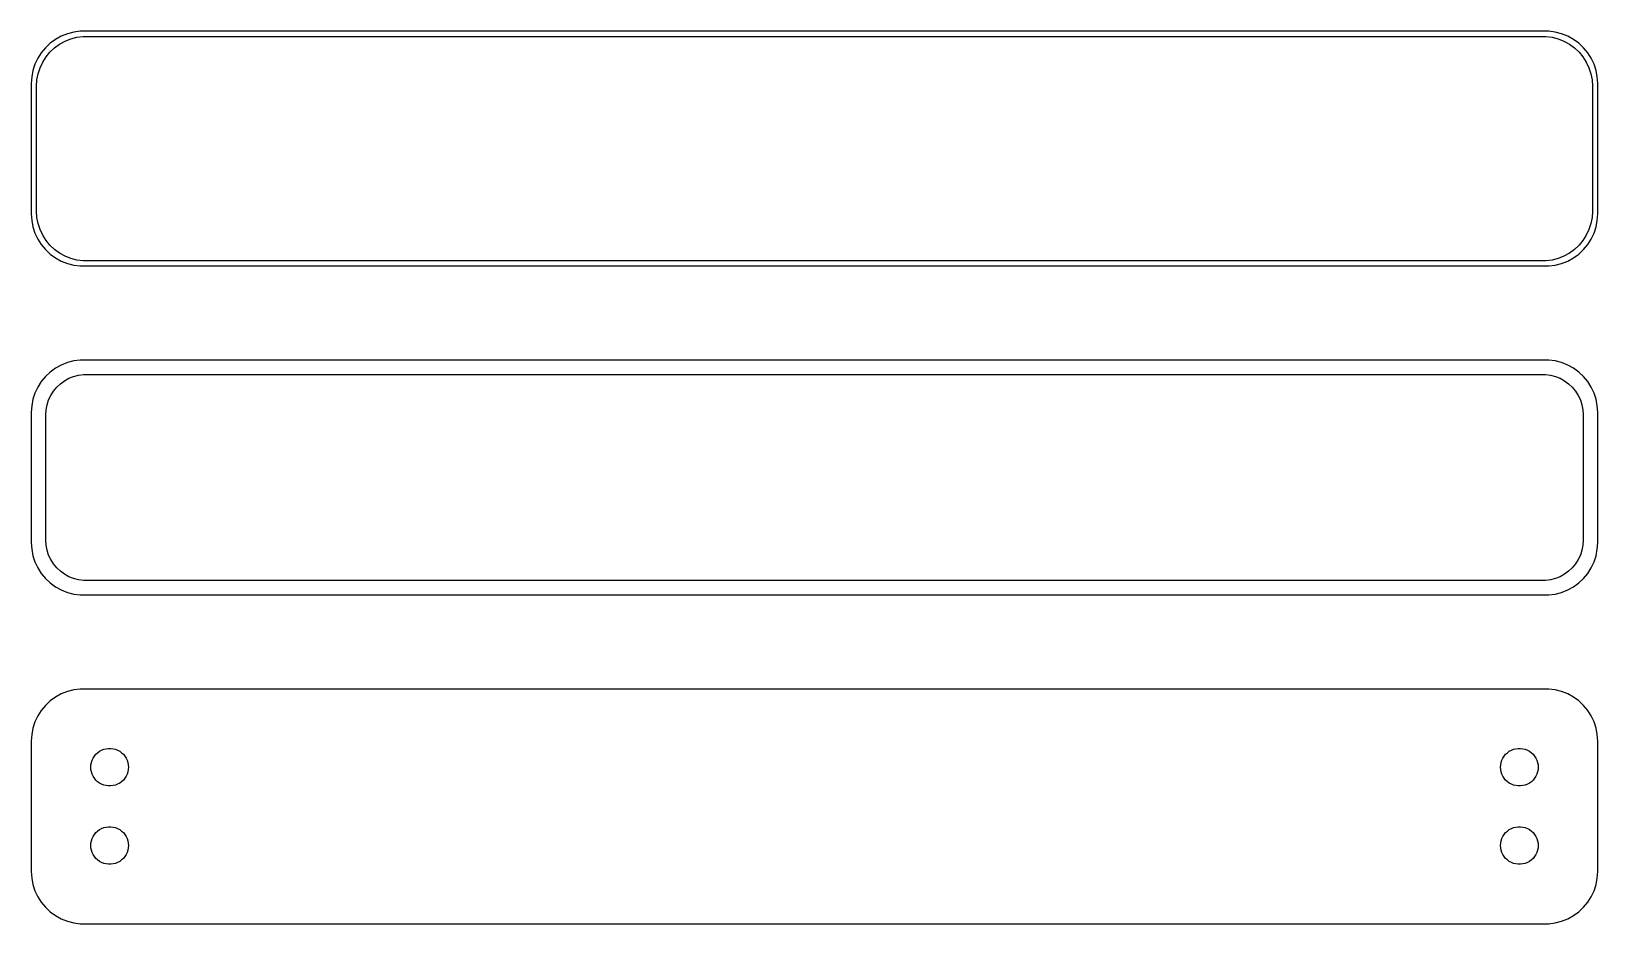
# Model space of a CAD drawing. Header units: metres. Extents: x -75 to 75, y 52 to 137.
import ezdxf

# ---------------------------------------------------------------- set-up
doc = ezdxf.new("R2010")
doc.units = ezdxf.units.M

msp = doc.modelspace()

# ---------------------------------------------------------------- linework, layer by layer
for p, q in [((-72.1289, 136.774), (-72.6791, 136.472)), ((-71.5451, 137.005), (-72.1289, 136.774)), ((-71.7724, 136.298), (-71.2178, 136.518)), ((-70.9369, 137.161), (-71.5451, 137.005)), ((-71.2178, 136.518), (-70.6401, 136.666)), ((-70.3139, 137.24), (-70.9369, 137.161)), ((-70.6401, 136.666), (-70.0482, 136.741)), ((70.3139, 137.24), (-70.3139, 137.24)), ((-70.0482, 136.741), (70.0482, 136.741)), ((70.0482, 136.741), (70.6401, 136.666)), ((70.9369, 137.161), (70.3139, 137.24)), ((70.6401, 136.666), (71.2178, 136.518)), ((71.5451, 137.005), (70.9369, 137.161)), ((71.2178, 136.518), (71.7724, 136.298)), ((72.1289, 136.774), (71.5451, 137.005)), ((72.6791, 136.472), (72.1289, 136.774)), ((-74.0451, 135.189), (-74.3815, 134.659)), ((-73.6448, 135.673), (-74.0451, 135.189)), ((-73.1871, 136.103), (-73.6448, 135.673)), ((-73.5928, 134.792), (-73.2126, 135.252)), ((-73.2126, 135.252), (-72.7778, 135.66)), ((-72.6791, 136.472), (-73.1871, 136.103)), ((-72.7778, 135.66), (-72.2952, 136.011)), ((-72.2952, 136.011), (-71.7724, 136.298)), ((71.7724, 136.298), (72.2952, 136.011)), ((72.2952, 136.011), (72.7778, 135.66)), ((73.1871, 136.103), (72.6791, 136.472)), ((72.7778, 135.66), (73.2126, 135.252)), ((73.6448, 135.673), (73.1871, 136.103)), ((73.2126, 135.252), (73.5928, 134.792)), ((74.0451, 135.189), (73.6448, 135.673)), ((74.3815, 134.659), (74.0451, 135.189)), ((-74.6489, 134.091), (-74.8429, 133.493)), ((-74.3815, 134.659), (-74.6489, 134.091)), ((-74.3508, 133.181), (-74.1664, 133.749)), ((-74.1664, 133.749), (-73.9125, 134.288)), ((-73.9125, 134.288), (-73.5928, 134.792)), ((73.5928, 134.792), (73.9125, 134.288)), ((73.9125, 134.288), (74.1664, 133.749)), ((74.1664, 133.749), (74.3508, 133.181)), ((74.6489, 134.091), (74.3815, 134.659)), ((74.8429, 133.493), (74.6489, 134.091)), ((-74.9606, 132.877), (-75, 132.25)), ((-75, 132.25), (-75, 119.75)), ((-74.8429, 133.493), (-74.9606, 132.877)), ((-74.5, 132), (-74.4625, 132.595)), ((-74.5, 120), (-74.5, 132)), ((-74.4625, 132.595), (-74.3508, 133.181)), ((74.3508, 133.181), (74.4625, 132.595)), ((74.4625, 132.595), (74.5, 132)), ((74.5, 132), (74.5, 120)), ((74.9606, 132.877), (74.8429, 133.493)), ((75, 132.25), (74.9606, 132.877)), ((75, 119.75), (75, 132.25)), ((-74.4625, 119.405), (-74.5, 120)), ((74.5, 120), (74.4625, 119.405)), ((-75, 119.75), (-74.9606, 119.123)), ((-74.9606, 119.123), (-74.8429, 118.507)), ((-74.8429, 118.507), (-74.6489, 117.909)), ((-74.3508, 118.819), (-74.4625, 119.405)), ((-74.1664, 118.251), (-74.3508, 118.819)), ((74.3508, 118.819), (74.1664, 118.251)), ((74.4625, 119.405), (74.3508, 118.819)), ((74.6489, 117.909), (74.8429, 118.507)), ((74.8429, 118.507), (74.9606, 119.123)), ((74.9606, 119.123), (75, 119.75)), ((-74.6489, 117.909), (-74.3815, 117.341)), ((-74.3815, 117.341), (-74.0451, 116.811)), ((-73.9125, 117.712), (-74.1664, 118.251)), ((-73.5928, 117.208), (-73.9125, 117.712)), ((-73.2126, 116.748), (-73.5928, 117.208)), ((73.5928, 117.208), (73.2126, 116.748)), ((73.9125, 117.712), (73.5928, 117.208)), ((74.1664, 118.251), (73.9125, 117.712)), ((74.0451, 116.811), (74.3815, 117.341)), ((74.3815, 117.341), (74.6489, 117.909)), ((-74.0451, 116.811), (-73.6448, 116.327)), ((-73.6448, 116.327), (-73.1871, 115.897)), ((-72.7778, 116.34), (-73.2126, 116.748)), ((-73.1871, 115.897), (-72.6791, 115.528)), ((-72.2952, 115.989), (-72.7778, 116.34)), ((-72.6791, 115.528), (-72.1289, 115.226)), ((-71.7724, 115.702), (-72.2952, 115.989)), ((-71.2178, 115.482), (-71.7724, 115.702)), ((71.7724, 115.702), (71.2178, 115.482)), ((72.2952, 115.989), (71.7724, 115.702)), ((72.1289, 115.226), (72.6791, 115.528)), ((72.7778, 116.34), (72.2952, 115.989)), ((72.6791, 115.528), (73.1871, 115.897)), ((73.2126, 116.748), (72.7778, 116.34)), ((73.1871, 115.897), (73.6448, 116.327)), ((73.6448, 116.327), (74.0451, 116.811)), ((-72.1289, 115.226), (-71.5451, 114.995)), ((-71.5451, 114.995), (-70.9369, 114.839)), ((-70.6401, 115.334), (-71.2178, 115.482)), ((-70.9369, 114.839), (-70.3139, 114.76)), ((-70.0482, 115.259), (-70.6401, 115.334)), ((-70.3139, 114.76), (70.3139, 114.76)), ((70.0482, 115.259), (-70.0482, 115.259)), ((70.6401, 115.334), (70.0482, 115.259)), ((70.3139, 114.76), (70.9369, 114.839)), ((71.2178, 115.482), (70.6401, 115.334)), ((70.9369, 114.839), (71.5451, 114.995)), ((71.5451, 114.995), (72.1289, 115.226)), ((-72.1289, 105.274), (-72.6791, 104.972)), ((-71.5451, 105.505), (-72.1289, 105.274)), ((-70.9369, 105.661), (-71.5451, 105.505)), ((-70.3139, 105.74), (-70.9369, 105.661)), ((70.3139, 105.74), (-70.3139, 105.74)), ((70.9369, 105.661), (70.3139, 105.74)), ((71.5451, 105.505), (70.9369, 105.661)), ((72.1289, 105.274), (71.5451, 105.505)), ((72.6791, 104.972), (72.1289, 105.274)), ((-74.0451, 103.689), (-74.3815, 103.159)), ((-73.6448, 104.173), (-74.0451, 103.689)), ((-73.1871, 104.603), (-73.6448, 104.173)), ((-72.6791, 104.972), (-73.1871, 104.603)), ((-72.2165, 103.481), (-71.8234, 103.767)), ((-71.8234, 103.767), (-71.3975, 104.001)), ((-71.3975, 104.001), (-70.9457, 104.18)), ((-70.9457, 104.18), (-70.4751, 104.301)), ((-70.4751, 104.301), (-69.993, 104.362)), ((-69.993, 104.362), (69.993, 104.362)), ((69.993, 104.362), (70.4751, 104.301)), ((70.4751, 104.301), (70.9457, 104.18)), ((70.9457, 104.18), (71.3975, 104.001)), ((71.3975, 104.001), (71.8234, 103.767)), ((71.8234, 103.767), (72.2165, 103.481)), ((73.1871, 104.603), (72.6791, 104.972)), ((73.6448, 104.173), (73.1871, 104.603)), ((74.0451, 103.689), (73.6448, 104.173)), ((74.3815, 103.159), (74.0451, 103.689)), ((-74.6489, 102.591), (-74.8429, 101.993)), ((-74.3815, 103.159), (-74.6489, 102.591)), ((-73.3477, 101.924), (-73.1408, 102.364)), ((-73.1408, 102.364), (-72.8805, 102.774)), ((-72.8805, 102.774), (-72.5707, 103.149)), ((-72.5707, 103.149), (-72.2165, 103.481)), ((72.2165, 103.481), (72.5707, 103.149)), ((72.5707, 103.149), (72.8805, 102.774)), ((72.8805, 102.774), (73.1408, 102.364)), ((73.1408, 102.364), (73.3477, 101.924)), ((74.6489, 102.591), (74.3815, 103.159)), ((74.8429, 101.993), (74.6489, 102.591)), ((-74.9606, 101.377), (-75, 100.75)), ((-75, 100.75), (-75, 88.25)), ((-74.8429, 101.993), (-74.9606, 101.377)), ((-73.6195, 100.5), (-73.589, 100.985)), ((-73.6195, 88.5), (-73.6195, 100.5)), ((-73.589, 100.985), (-73.4979, 101.462)), ((-73.4979, 101.462), (-73.3477, 101.924)), ((73.3477, 101.924), (73.4979, 101.462)), ((73.4979, 101.462), (73.589, 100.985)), ((73.589, 100.985), (73.6195, 100.5)), ((73.6195, 100.5), (73.6195, 88.5)), ((74.9606, 101.377), (74.8429, 101.993)), ((75, 100.75), (74.9606, 101.377)), ((75, 88.25), (75, 100.75)), ((-73.589, 88.015), (-73.6195, 88.5)), ((73.6195, 88.5), (73.589, 88.015)), ((-75, 88.25), (-74.9606, 87.6233)), ((-74.9606, 87.6233), (-74.8429, 87.0066)), ((-74.8429, 87.0066), (-74.6489, 86.4094)), ((-73.4979, 87.5377), (-73.589, 88.015)), ((-73.3477, 87.0756), (-73.4979, 87.5377)), ((-73.1408, 86.6359), (-73.3477, 87.0756)), ((73.3477, 87.0756), (73.1408, 86.6359)), ((73.4979, 87.5377), (73.3477, 87.0756)), ((73.589, 88.015), (73.4979, 87.5377)), ((74.6489, 86.4094), (74.8429, 87.0066)), ((74.8429, 87.0066), (74.9606, 87.6233)), ((74.9606, 87.6233), (75, 88.25)), ((-74.6489, 86.4094), (-74.3815, 85.8412)), ((-74.3815, 85.8412), (-74.0451, 85.3111)), ((-72.8805, 86.2256), (-73.1408, 86.6359)), ((-72.5707, 85.8512), (-72.8805, 86.2256)), ((-72.2165, 85.5185), (-72.5707, 85.8512)), ((-71.8234, 85.2329), (-72.2165, 85.5185)), ((72.2165, 85.5185), (71.8234, 85.2329)), ((72.5707, 85.8512), (72.2165, 85.5185)), ((72.8805, 86.2256), (72.5707, 85.8512)), ((73.1408, 86.6359), (72.8805, 86.2256)), ((74.0451, 85.3111), (74.3815, 85.8412)), ((74.3815, 85.8412), (74.6489, 86.4094)), ((-74.0451, 85.3111), (-73.6448, 84.8273)), ((-73.6448, 84.8273), (-73.1871, 84.3974)), ((-73.1871, 84.3974), (-72.6791, 84.0284)), ((-72.6791, 84.0284), (-72.1289, 83.7259)), ((-71.3975, 84.9988), (-71.8234, 85.2329)), ((-70.9457, 84.8199), (-71.3975, 84.9988)), ((-70.4751, 84.6991), (-70.9457, 84.8199)), ((-69.993, 84.6382), (-70.4751, 84.6991)), ((69.993, 84.6382), (-69.993, 84.6382)), ((70.4751, 84.6991), (69.993, 84.6382)), ((70.9457, 84.8199), (70.4751, 84.6991)), ((71.3975, 84.9988), (70.9457, 84.8199)), ((71.8234, 85.2329), (71.3975, 84.9988)), ((72.1289, 83.7259), (72.6791, 84.0284)), ((72.6791, 84.0284), (73.1871, 84.3974)), ((73.1871, 84.3974), (73.6448, 84.8273)), ((73.6448, 84.8273), (74.0451, 85.3111)), ((-72.1289, 83.7259), (-71.5451, 83.4947)), ((-71.5451, 83.4947), (-70.9369, 83.3386)), ((-70.9369, 83.3386), (-70.3139, 83.2599)), ((-70.3139, 83.2599), (70.3139, 83.2599)), ((70.3139, 83.2599), (70.9369, 83.3386)), ((70.9369, 83.3386), (71.5451, 83.4947)), ((71.5451, 83.4947), (72.1289, 83.7259)), ((-72.1289, 73.7741), (-72.6791, 73.4716)), ((-71.5451, 74.0053), (-72.1289, 73.7741)), ((-70.9369, 74.1614), (-71.5451, 74.0053)), ((-70.3139, 74.2401), (-70.9369, 74.1614)), ((70.3139, 74.2401), (-70.3139, 74.2401)), ((70.9369, 74.1614), (70.3139, 74.2401)), ((71.5451, 74.0053), (70.9369, 74.1614)), ((72.1289, 73.7741), (71.5451, 74.0053)), ((72.6791, 73.4716), (72.1289, 73.7741)), ((-74.0451, 72.1889), (-74.3815, 71.6588)), ((-73.6448, 72.6727), (-74.0451, 72.1889)), ((-73.1871, 73.1026), (-73.6448, 72.6727)), ((-72.6791, 73.4716), (-73.1871, 73.1026)), ((73.1871, 73.1026), (72.6791, 73.4716)), ((73.6448, 72.6727), (73.1871, 73.1026)), ((74.0451, 72.1889), (73.6448, 72.6727)), ((74.3815, 71.6588), (74.0451, 72.1889)), ((-74.6489, 71.0906), (-74.8429, 70.4934)), ((-74.3815, 71.6588), (-74.6489, 71.0906)), ((74.6489, 71.0906), (74.3815, 71.6588)), ((74.8429, 70.4934), (74.6489, 71.0906)), ((-74.9606, 69.8767), (-75, 69.25)), ((-75, 69.25), (-75, 56.75)), ((-74.8429, 70.4934), (-74.9606, 69.8767)), ((74.9606, 69.8767), (74.8429, 70.4934)), ((75, 69.25), (74.9606, 69.8767)), ((75, 56.75), (75, 69.25)), ((-69.1736, 67.4126), (-69.0773, 67.6171)), ((-69.0773, 67.6171), (-68.9562, 67.808)), ((-68.9562, 67.808), (-68.8121, 67.9822)), ((-68.8121, 67.9822), (-68.6474, 68.1369)), ((-68.6474, 68.1369), (-68.4645, 68.2698)), ((-68.4645, 68.2698), (-68.2664, 68.3787)), ((-68.2664, 68.3787), (-68.0562, 68.4619)), ((-68.0562, 68.4619), (-67.8373, 68.5181)), ((-67.8373, 68.5181), (-67.613, 68.5464)), ((-67.613, 68.5464), (-67.387, 68.5464)), ((-67.387, 68.5464), (-67.1627, 68.5181)), ((-67.1627, 68.5181), (-66.9438, 68.4619)), ((-66.9438, 68.4619), (-66.7336, 68.3787)), ((-66.7336, 68.3787), (-66.5355, 68.2698)), ((-66.5355, 68.2698), (-66.3526, 68.1369)), ((-66.3526, 68.1369), (-66.1879, 67.9822)), ((-66.1879, 67.9822), (-66.0438, 67.808)), ((-66.0438, 67.808), (-65.9226, 67.6171)), ((-65.9226, 67.6171), (-65.8264, 67.4126)), ((65.8264, 67.4126), (65.9226, 67.6171)), ((65.9226, 67.6171), (66.0438, 67.808)), ((66.0438, 67.808), (66.1879, 67.9822)), ((66.1879, 67.9822), (66.3526, 68.1369)), ((66.3526, 68.1369), (66.5355, 68.2698)), ((66.5355, 68.2698), (66.7336, 68.3787)), ((66.7336, 68.3787), (66.9438, 68.4619)), ((66.9438, 68.4619), (67.1627, 68.5181)), ((67.1627, 68.5181), (67.387, 68.5464)), ((67.387, 68.5464), (67.613, 68.5464)), ((67.613, 68.5464), (67.8373, 68.5181)), ((67.8373, 68.5181), (68.0562, 68.4619)), ((68.0562, 68.4619), (68.2664, 68.3787)), ((68.2664, 68.3787), (68.4645, 68.2698)), ((68.4645, 68.2698), (68.6474, 68.1369)), ((68.6474, 68.1369), (68.8121, 67.9822)), ((68.8121, 67.9822), (68.9562, 67.808)), ((68.9562, 67.808), (69.0773, 67.6171)), ((69.0773, 67.6171), (69.1736, 67.4126)), ((-69.3, 66.75), (-69.2858, 66.9756)), ((-69.2858, 66.5244), (-69.3, 66.75)), ((-69.2858, 66.9756), (-69.2434, 67.1976)), ((-69.2434, 66.3024), (-69.2858, 66.5244)), ((-69.2434, 67.1976), (-69.1736, 67.4126)), ((-69.1736, 66.0874), (-69.2434, 66.3024)), ((-69.0773, 65.8828), (-69.1736, 66.0874)), ((-65.8264, 66.0874), (-65.9226, 65.8828)), ((-65.8264, 67.4126), (-65.7565, 67.1976)), ((-65.7565, 66.3024), (-65.8264, 66.0874)), ((-65.7565, 67.1976), (-65.7142, 66.9756)), ((-65.7142, 66.5244), (-65.7565, 66.3024)), ((-65.7142, 66.9756), (-65.7, 66.75)), ((-65.7, 66.75), (-65.7142, 66.5244)), ((65.7, 66.75), (65.7142, 66.9756)), ((65.7142, 66.5244), (65.7, 66.75)), ((65.7142, 66.9756), (65.7565, 67.1976)), ((65.7565, 66.3024), (65.7142, 66.5244)), ((65.7565, 67.1976), (65.8264, 67.4126)), ((65.8264, 66.0874), (65.7565, 66.3024)), ((65.9226, 65.8828), (65.8264, 66.0874)), ((69.1736, 66.0874), (69.0773, 65.8828)), ((69.1736, 67.4126), (69.2434, 67.1976)), ((69.2434, 66.3024), (69.1736, 66.0874)), ((69.2434, 67.1976), (69.2858, 66.9756)), ((69.2858, 66.5244), (69.2434, 66.3024)), ((69.2858, 66.9756), (69.3, 66.75)), ((69.3, 66.75), (69.2858, 66.5244)), ((-68.9562, 65.692), (-69.0773, 65.8828)), ((-68.8121, 65.5178), (-68.9562, 65.692)), ((-68.6474, 65.3631), (-68.8121, 65.5178)), ((-68.4645, 65.2302), (-68.6474, 65.3631)), ((-68.2664, 65.1213), (-68.4645, 65.2302)), ((-68.0562, 65.0381), (-68.2664, 65.1213)), ((-67.8373, 64.9819), (-68.0562, 65.0381)), ((-67.613, 64.9536), (-67.8373, 64.9819)), ((-67.387, 64.9536), (-67.613, 64.9536)), ((-67.1627, 64.9819), (-67.387, 64.9536)), ((-66.9438, 65.0381), (-67.1627, 64.9819)), ((-66.7336, 65.1213), (-66.9438, 65.0381)), ((-66.5355, 65.2302), (-66.7336, 65.1213)), ((-66.3526, 65.3631), (-66.5355, 65.2302)), ((-66.1879, 65.5178), (-66.3526, 65.3631)), ((-66.0438, 65.692), (-66.1879, 65.5178)), ((-65.9226, 65.8828), (-66.0438, 65.692)), ((66.0438, 65.692), (65.9226, 65.8828)), ((66.1879, 65.5178), (66.0438, 65.692)), ((66.3526, 65.3631), (66.1879, 65.5178)), ((66.5355, 65.2302), (66.3526, 65.3631)), ((66.7336, 65.1213), (66.5355, 65.2302)), ((66.9438, 65.0381), (66.7336, 65.1213)), ((67.1627, 64.9819), (66.9438, 65.0381)), ((67.387, 64.9536), (67.1627, 64.9819)), ((67.613, 64.9536), (67.387, 64.9536)), ((67.8373, 64.9819), (67.613, 64.9536)), ((68.0562, 65.0381), (67.8373, 64.9819)), ((68.2664, 65.1213), (68.0562, 65.0381)), ((68.4645, 65.2302), (68.2664, 65.1213)), ((68.6474, 65.3631), (68.4645, 65.2302)), ((68.8121, 65.5178), (68.6474, 65.3631)), ((68.9562, 65.692), (68.8121, 65.5178)), ((69.0773, 65.8828), (68.9562, 65.692)), ((-69.1736, 59.9126), (-69.0773, 60.1172)), ((-69.0773, 60.1172), (-68.9562, 60.308)), ((-68.9562, 60.308), (-68.8121, 60.4822)), ((-68.8121, 60.4822), (-68.6474, 60.6369)), ((-68.6474, 60.6369), (-68.4645, 60.7698)), ((-68.4645, 60.7698), (-68.2664, 60.8787)), ((-68.2664, 60.8787), (-68.0562, 60.9619)), ((-68.0562, 60.9619), (-67.8373, 61.0181)), ((-67.8373, 61.0181), (-67.613, 61.0464)), ((-67.613, 61.0464), (-67.387, 61.0464)), ((-67.387, 61.0464), (-67.1627, 61.0181)), ((-67.1627, 61.0181), (-66.9438, 60.9619)), ((-66.9438, 60.9619), (-66.7336, 60.8787)), ((-66.7336, 60.8787), (-66.5355, 60.7698)), ((-66.5355, 60.7698), (-66.3526, 60.6369)), ((-66.3526, 60.6369), (-66.1879, 60.4822)), ((-66.1879, 60.4822), (-66.0438, 60.308)), ((-66.0438, 60.308), (-65.9226, 60.1172)), ((-65.9226, 60.1172), (-65.8264, 59.9126)), ((65.8264, 59.9126), (65.9226, 60.1172)), ((65.9226, 60.1172), (66.0438, 60.308)), ((66.0438, 60.308), (66.1879, 60.4822)), ((66.1879, 60.4822), (66.3526, 60.6369)), ((66.3526, 60.6369), (66.5355, 60.7698)), ((66.5355, 60.7698), (66.7336, 60.8787)), ((66.7336, 60.8787), (66.9438, 60.9619)), ((66.9438, 60.9619), (67.1627, 61.0181)), ((67.1627, 61.0181), (67.387, 61.0464)), ((67.387, 61.0464), (67.613, 61.0464)), ((67.613, 61.0464), (67.8373, 61.0181)), ((67.8373, 61.0181), (68.0562, 60.9619)), ((68.0562, 60.9619), (68.2664, 60.8787)), ((68.2664, 60.8787), (68.4645, 60.7698)), ((68.4645, 60.7698), (68.6474, 60.6369)), ((68.6474, 60.6369), (68.8121, 60.4822)), ((68.8121, 60.4822), (68.9562, 60.308)), ((68.9562, 60.308), (69.0773, 60.1172)), ((69.0773, 60.1172), (69.1736, 59.9126)), ((-69.3, 59.25), (-69.2858, 59.4756)), ((-69.2858, 59.0244), (-69.3, 59.25)), ((-69.2858, 59.4756), (-69.2434, 59.6976)), ((-69.2434, 58.8024), (-69.2858, 59.0244)), ((-69.2434, 59.6976), (-69.1736, 59.9126)), ((-69.1736, 58.5874), (-69.2434, 58.8024)), ((-69.0773, 58.3829), (-69.1736, 58.5874)), ((-65.8264, 58.5874), (-65.9226, 58.3829)), ((-65.8264, 59.9126), (-65.7565, 59.6976)), ((-65.7565, 58.8024), (-65.8264, 58.5874)), ((-65.7565, 59.6976), (-65.7142, 59.4756)), ((-65.7142, 59.0244), (-65.7565, 58.8024)), ((-65.7142, 59.4756), (-65.7, 59.25)), ((-65.7, 59.25), (-65.7142, 59.0244)), ((65.7, 59.25), (65.7142, 59.4756)), ((65.7142, 59.0244), (65.7, 59.25)), ((65.7142, 59.4756), (65.7565, 59.6976)), ((65.7565, 58.8024), (65.7142, 59.0244)), ((65.7565, 59.6976), (65.8264, 59.9126)), ((65.8264, 58.5874), (65.7565, 58.8024)), ((65.9226, 58.3829), (65.8264, 58.5874)), ((69.1736, 58.5874), (69.0773, 58.3829)), ((69.1736, 59.9126), (69.2434, 59.6976)), ((69.2434, 58.8024), (69.1736, 58.5874)), ((69.2434, 59.6976), (69.2858, 59.4756)), ((69.2858, 59.0244), (69.2434, 58.8024)), ((69.2858, 59.4756), (69.3, 59.25)), ((69.3, 59.25), (69.2858, 59.0244)), ((-68.9562, 58.192), (-69.0773, 58.3829)), ((-68.8121, 58.0178), (-68.9562, 58.192)), ((-68.6474, 57.8631), (-68.8121, 58.0178)), ((-68.4645, 57.7302), (-68.6474, 57.8631)), ((-68.2664, 57.6213), (-68.4645, 57.7302)), ((-68.0562, 57.5381), (-68.2664, 57.6213)), ((-67.8373, 57.4819), (-68.0562, 57.5381)), ((-67.613, 57.4536), (-67.8373, 57.4819)), ((-67.387, 57.4536), (-67.613, 57.4536)), ((-67.1627, 57.4819), (-67.387, 57.4536)), ((-66.9438, 57.5381), (-67.1627, 57.4819)), ((-66.7336, 57.6213), (-66.9438, 57.5381)), ((-66.5355, 57.7302), (-66.7336, 57.6213)), ((-66.3526, 57.8631), (-66.5355, 57.7302)), ((-66.1879, 58.0178), (-66.3526, 57.8631)), ((-66.0438, 58.192), (-66.1879, 58.0178)), ((-65.9226, 58.3829), (-66.0438, 58.192)), ((66.0438, 58.192), (65.9226, 58.3829)), ((66.1879, 58.0178), (66.0438, 58.192)), ((66.3526, 57.8631), (66.1879, 58.0178)), ((66.5355, 57.7302), (66.3526, 57.8631)), ((66.7336, 57.6213), (66.5355, 57.7302)), ((66.9438, 57.5381), (66.7336, 57.6213)), ((67.1627, 57.4819), (66.9438, 57.5381)), ((67.387, 57.4536), (67.1627, 57.4819)), ((67.613, 57.4536), (67.387, 57.4536)), ((67.8373, 57.4819), (67.613, 57.4536)), ((68.0562, 57.5381), (67.8373, 57.4819)), ((68.2664, 57.6213), (68.0562, 57.5381)), ((68.4645, 57.7302), (68.2664, 57.6213)), ((68.6474, 57.8631), (68.4645, 57.7302)), ((68.8121, 58.0178), (68.6474, 57.8631)), ((68.9562, 58.192), (68.8121, 58.0178)), ((69.0773, 58.3829), (68.9562, 58.192)), ((-75, 56.75), (-74.9606, 56.1233)), ((-74.9606, 56.1233), (-74.8429, 55.5066)), ((-74.8429, 55.5066), (-74.6489, 54.9094)), ((74.6489, 54.9094), (74.8429, 55.5066)), ((74.8429, 55.5066), (74.9606, 56.1233)), ((74.9606, 56.1233), (75, 56.75)), ((-74.6489, 54.9094), (-74.3815, 54.3412)), ((-74.3815, 54.3412), (-74.0451, 53.8111)), ((74.0451, 53.8111), (74.3815, 54.3412)), ((74.3815, 54.3412), (74.6489, 54.9094)), ((-74.0451, 53.8111), (-73.6448, 53.3273)), ((-73.6448, 53.3273), (-73.1871, 52.8974)), ((-73.1871, 52.8974), (-72.6791, 52.5284)), ((-72.6791, 52.5284), (-72.1289, 52.2259)), ((72.1289, 52.2259), (72.6791, 52.5284)), ((72.6791, 52.5284), (73.1871, 52.8974)), ((73.1871, 52.8974), (73.6448, 53.3273)), ((73.6448, 53.3273), (74.0451, 53.8111)), ((-72.1289, 52.2259), (-71.5451, 51.9947)), ((-71.5451, 51.9947), (-70.9369, 51.8386)), ((-70.9369, 51.8386), (-70.3139, 51.7599)), ((-70.3139, 51.7599), (70.3139, 51.7599)), ((70.3139, 51.7599), (70.9369, 51.8386)), ((70.9369, 51.8386), (71.5451, 51.9947)), ((71.5451, 51.9947), (72.1289, 52.2259))]:
    msp.add_line(p, q)

doc.saveas('drawing.dxf')
